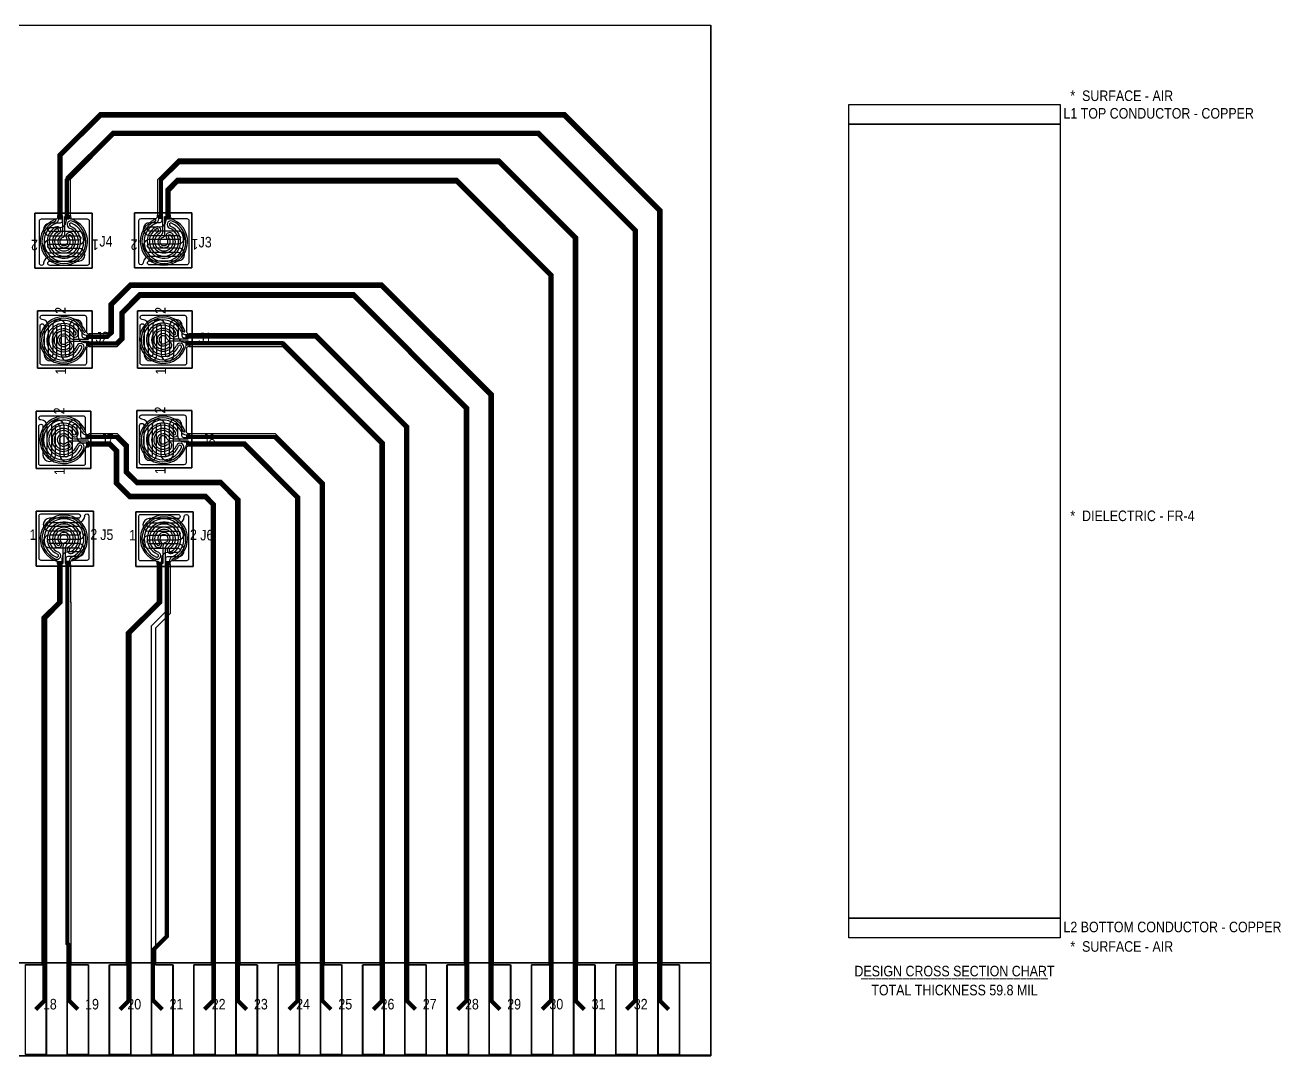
# Model space of a CAD drawing. Extents: x -1610 to 3040, y -1491 to 951.
# Drawn here: x 65 to 3040, y -1491 to 951 of the extents above; entities that cross this region are included whole.
import ezdxf
from ezdxf.enums import TextEntityAlignment as Align

# ---------------------------------------------------------------- set-up
doc = ezdxf.new("R2010")
doc.units = 0
doc.layers.get('0').update_dxf_attribs({"color": 2, "linetype": 'CONTINUOUS'})

msp = doc.modelspace()

# ---------------------------------------------------------------- linework, layer by layer
for points in [[(-1610, 950.512), (1690, 950.512)], [(1690, 950.512), (1690, -1488.504)], [(142.218, 644.042), (241.749, 743.572)], [(152.218, 639.9), (245.891, 733.572)], [(241.749, 743.572), (1344.244, 743.572)], [(245.891, 733.572), (1340.102, 733.572)], [(1340.102, 733.572), (1564.5, 509.174)], [(1344.244, 743.572), (1574.5, 513.316)], [(162.297, 590.013), (271.848, 699.563)], [(172.297, 585.87), (275.99, 689.563)], [(271.848, 699.563), (1282.672, 699.563)], [(275.99, 689.563), (1278.529, 689.563)], [(1278.529, 689.563), (1505.5, 462.593)], [(1282.672, 699.563), (1515.5, 466.735)], [(142.218, 644.042), (142.218, 499.685)], [(152.218, 499.685), (152.218, 639.9)], [(427.63, 633.086), (378.439, 583.895)], [(1189.654, 633.086), (427.63, 633.086)], [(1374.5, 448.239), (1189.654, 633.086)], [(388.439, 579.753), (431.772, 623.086)], [(431.772, 623.086), (1185.511, 623.086)], [(1185.511, 623.086), (1364.5, 444.097)], [(162.297, 590.013), (162.297, 499.685)], [(172.297, 499.685), (172.297, 585.87)], [(378.439, 583.895), (378.439, 499.685)], [(388.439, 499.685), (388.439, 579.753)], [(423.701, 586.83), (398.518, 561.647)], [(408.518, 557.505), (427.843, 576.83)], [(1089.562, 586.83), (423.701, 586.83)], [(427.843, 576.83), (1085.42, 576.83)], [(1085.42, 576.83), (1305.5, 356.75)], [(1315.5, 360.892), (1089.562, 586.83)], [(398.518, 561.647), (398.518, 499.685)], [(408.518, 499.685), (408.518, 557.505)], [(1564.5, -1488.504), (1564.5, 509.174)], [(1574.5, -1275.092), (1574.5, 513.316)], [(142.218, 499.685), (152.218, 499.685)], [(154.445, 497), (144.602, 497)], [(144.602, 492.059), (144.602, 497)], [(154.445, 463.682), (154.445, 497)], [(159.445, 497), (169.287, 497)], [(159.445, 455.484), (159.445, 497)], [(162.297, 499.685), (172.297, 499.685)], [(169.287, 497), (169.287, 494.276)], [(378.439, 499.685), (388.439, 499.685)], [(391.445, 497), (381.602, 497)], [(381.602, 492.059), (381.602, 497)], [(391.445, 463.682), (391.445, 497)], [(396.445, 455.484), (396.445, 497)], [(396.445, 497), (406.287, 497)], [(398.518, 499.685), (408.518, 499.685)], [(406.287, 497), (406.287, 494.276)], [(1374.5, -1275.092), (1374.5, 448.239)], [(1505.5, 462.593), (1505.5, -1275.092)], [(1515.5, 466.735), (1515.5, -1488.504)], [(1364.5, -1488.504), (1364.5, 444.097)], [(1315.5, 360.892), (1315.5, -1488.504)], [(264.294, 291.006), (313.25, 339.962)], [(274.294, 286.863), (317.392, 329.962)], [(313.25, 339.962), (911.361, 339.962)], [(317.392, 329.962), (907.219, 329.962)], [(907.219, 329.962), (1164.5, 72.681)], [(911.361, 339.962), (1174.5, 76.823)], [(1305.5, 356.75), (1305.5, -1275.092)], [(334.719, 316.051), (289.388, 270.719)], [(299.388, 266.577), (338.862, 306.051)], [(845.288, 316.051), (334.719, 316.051)], [(338.862, 306.051), (841.146, 306.051)], [(841.146, 306.051), (1105.5, 41.697)], [(1115.5, 45.839), (845.288, 316.051)], [(264.294, 225.094), (264.294, 291.006)], [(274.294, 220.952), (274.294, 286.863)], [(289.388, 270.719), (289.388, 209.729)], [(299.388, 205.587), (299.388, 266.577)], [(210.059, 216.398), (215, 216.398)], [(215, 206.555), (215, 216.398)], [(258.688, 219.488), (217.165, 219.488)], [(217.165, 219.488), (217.165, 209.488)], [(217.165, 209.488), (262.83, 209.488)], [(258.688, 219.488), (264.294, 225.094)], [(262.83, 209.488), (274.294, 220.952)], [(289.388, 209.729), (279.068, 199.409)], [(446.059, 217.398), (451, 217.398)], [(451, 207.555), (451, 217.398)], [(755.935, 219.488), (453.386, 219.488)], [(453.386, 219.488), (453.386, 209.488)], [(453.386, 209.488), (751.793, 209.488)], [(751.793, 209.488), (964.5, -3.219)], [(974.5, 0.923), (755.935, 219.488)], [(173.484, 201.555), (215, 201.555)], [(181.682, 206.555), (215, 206.555)], [(215, 191.713), (212.276, 191.713)], [(215, 201.555), (215, 191.713)], [(279.068, 199.409), (217.165, 199.409)], [(217.165, 199.409), (217.165, 189.409)], [(217.165, 189.409), (283.211, 189.409)], [(283.211, 189.409), (299.388, 205.587)], [(409.484, 202.555), (451, 202.555)], [(417.682, 207.555), (451, 207.555)], [(451, 192.713), (448.276, 192.713)], [(451, 202.555), (451, 192.713)], [(678.628, 199.409), (453.386, 199.409)], [(453.386, 199.409), (453.386, 189.409)], [(453.386, 189.409), (674.486, 189.409)], [(674.486, 189.409), (905.5, -41.605)], [(915.5, -37.463), (678.628, 199.409)], [(1164.5, -1488.504), (1164.5, 72.681)], [(1174.5, -1275.092), (1174.5, 76.823)], [(1105.5, 41.697), (1105.5, -1275.092)], [(1115.5, 45.839), (1115.5, -1488.504)], [(974.5, -1275.092), (974.5, 0.923)], [(181.682, -29.445), (215, -29.445)], [(210.059, -19.602), (215, -19.602)], [(215, -29.445), (215, -19.602)], [(217.165, -16.811), (283.211, -16.811)], [(217.165, -26.811), (217.165, -16.811)], [(278.505, -26.811), (217.165, -26.811)], [(278.505, -26.811), (299.817, -48.123)], [(309.817, -43.418), (283.211, -16.811)], [(417.682, -29.445), (451, -29.445)], [(446.059, -19.602), (451, -19.602)], [(451, -29.445), (451, -19.602)], [(453.386, -16.811), (657.339, -16.811)], [(453.386, -26.811), (453.386, -16.811)], [(653.197, -26.811), (453.386, -26.811)], [(653.197, -26.811), (764.5, -138.114)], [(774.5, -133.972), (657.339, -16.811)], [(964.5, -1488.504), (964.5, -3.219)], [(173.484, -34.445), (215, -34.445)], [(215, -44.287), (212.276, -44.287)], [(215, -34.445), (215, -44.287)], [(217.165, -36.89), (267.491, -36.89)], [(217.165, -46.89), (217.165, -36.89)], [(263.349, -46.89), (217.165, -46.89)], [(263.349, -46.89), (275.983, -59.524)], [(285.983, -55.382), (267.491, -36.89)], [(285.983, -55.382), (285.983, -131.789)], [(299.817, -48.123), (299.817, -109.817)], [(309.817, -105.675), (309.817, -43.418)], [(409.484, -34.445), (451, -34.445)], [(451, -44.287), (448.276, -44.287)], [(451, -34.445), (451, -44.287)], [(453.386, -36.89), (586.666, -36.89)], [(453.386, -46.89), (453.386, -36.89)], [(582.524, -46.89), (453.386, -46.89)], [(582.524, -46.89), (705.5, -169.866)], [(715.5, -165.724), (586.666, -36.89)], [(905.5, -41.605), (905.5, -1275.092)], [(915.5, -37.463), (915.5, -1488.504)], [(275.983, -59.524), (275.983, -135.932)], [(299.817, -109.817), (327.987, -137.987)], [(332.129, -127.987), (309.817, -105.675)], [(275.983, -135.932), (310.81, -170.759)], [(285.983, -131.789), (314.952, -160.759)], [(327.987, -137.987), (526.291, -137.987)], [(530.433, -127.987), (332.129, -127.987)], [(526.291, -137.987), (564.5, -176.196)], [(574.5, -172.054), (530.433, -127.987)], [(764.5, -1488.504), (764.5, -138.114)], [(774.5, -1275.092), (774.5, -133.972)], [(310.81, -170.759), (489.839, -170.759)], [(314.952, -160.759), (493.981, -160.759)], [(505.5, -186.42), (489.839, -170.759)], [(515.5, -182.278), (493.981, -160.759)], [(564.5, -1488.504), (564.5, -176.196)], [(574.5, -1275.092), (574.5, -172.054)], [(705.5, -169.866), (705.5, -1275.092)], [(715.5, -165.724), (715.5, -1488.504)], [(505.5, -186.42), (505.5, -1275.092)], [(515.5, -182.278), (515.5, -1488.504)], [(154.555, -283.484), (154.555, -325)], [(159.555, -291.682), (159.555, -325)], [(391.555, -283.484), (391.555, -325)], [(396.555, -291.682), (396.555, -325)], [(142.218, -327.087), (152.218, -327.087)], [(142.218, -414.58), (142.218, -327.087)], [(144.713, -325), (144.713, -322.276)], [(154.555, -325), (144.713, -325)], [(152.218, -327.087), (152.218, -418.722)], [(159.555, -325), (169.398, -325)], [(162.297, -327.087), (172.297, -327.087)], [(162.297, -418.722), (162.297, -327.087)], [(169.398, -320.059), (169.398, -325)], [(172.297, -327.087), (172.297, -414.58)], [(378.439, -327.087), (388.439, -327.087)], [(378.439, -414.58), (378.439, -327.087)], [(381.713, -325), (381.713, -322.276)], [(391.555, -325), (381.713, -325)], [(388.439, -327.087), (388.439, -418.722)], [(396.555, -325), (406.398, -325)], [(398.518, -327.087), (408.518, -327.087)], [(398.518, -438.71), (398.518, -327.087)], [(406.398, -320.059), (406.398, -325)], [(408.518, -327.087), (408.518, -442.852)], [(105.5, -451.299), (142.218, -414.58)], [(174.5, -416.783), (172.297, -414.58)], [(305.5, -487.519), (378.439, -414.58)], [(115.5, -455.441), (152.218, -418.722)], [(164.5, -420.925), (162.297, -418.722)], [(164.5, -1488.504), (164.5, -420.925)], [(174.5, -1275.092), (174.5, -416.783)], [(315.5, -491.661), (388.439, -418.722)], [(398.518, -438.71), (364.5, -472.727)], [(374.5, -476.869), (408.518, -442.852)], [(105.5, -1275.092), (105.5, -451.299)], [(115.5, -455.441), (115.5, -1488.504)], [(364.5, -1488.504), (364.5, -472.727)], [(305.5, -1275.092), (305.5, -487.519)], [(315.5, -491.661), (315.5, -1488.504)], [(374.5, -1275.092), (374.5, -476.869)], [(64.5, -1275.092), (105.5, -1275.092)], [(174.5, -1275.092), (215.5, -1275.092)], [(215.5, -1275.092), (215.5, -1488.504)], [(264.5, -1275.092), (305.5, -1275.092)], [(264.5, -1488.504), (264.5, -1275.092)], [(374.5, -1275.092), (415.5, -1275.092)], [(415.5, -1275.092), (415.5, -1488.504)], [(464.5, -1275.092), (505.5, -1275.092)], [(464.5, -1488.504), (464.5, -1275.092)], [(574.5, -1275.092), (615.5, -1275.092)], [(615.5, -1275.092), (615.5, -1488.504)], [(664.5, -1275.092), (705.5, -1275.092)], [(664.5, -1488.504), (664.5, -1275.092)], [(774.5, -1275.092), (815.5, -1275.092)], [(815.5, -1275.092), (815.5, -1488.504)], [(864.5, -1275.092), (905.5, -1275.092)], [(864.5, -1488.504), (864.5, -1275.092)], [(974.5, -1275.092), (1015.5, -1275.092)], [(1015.5, -1275.092), (1015.5, -1488.504)], [(1064.5, -1275.092), (1105.5, -1275.092)], [(1064.5, -1488.504), (1064.5, -1275.092)], [(1174.5, -1275.092), (1215.5, -1275.092)], [(1215.5, -1275.092), (1215.5, -1488.504)], [(1264.5, -1275.092), (1305.5, -1275.092)], [(1264.5, -1488.504), (1264.5, -1275.092)], [(1374.5, -1275.092), (1415.5, -1275.092)], [(1415.5, -1275.092), (1415.5, -1488.504)], [(1464.5, -1275.092), (1505.5, -1275.092)], [(1464.5, -1488.504), (1464.5, -1275.092)], [(1574.5, -1275.092), (1615.5, -1275.092)], [(1615.5, -1275.092), (1615.5, -1488.504)], [(115.5, -1488.504), (164.5, -1488.504)], [(215.5, -1488.504), (264.5, -1488.504)], [(315.5, -1488.504), (364.5, -1488.504)], [(415.5, -1488.504), (464.5, -1488.504)], [(515.5, -1488.504), (564.5, -1488.504)], [(615.5, -1488.504), (664.5, -1488.504)], [(715.5, -1488.504), (764.5, -1488.504)], [(815.5, -1488.504), (864.5, -1488.504)], [(915.5, -1488.504), (964.5, -1488.504)], [(1015.5, -1488.504), (1064.5, -1488.504)], [(1115.5, -1488.504), (1164.5, -1488.504)], [(1215.5, -1488.504), (1264.5, -1488.504)], [(1315.5, -1488.504), (1364.5, -1488.504)], [(1415.5, -1488.504), (1464.5, -1488.504)], [(1515.5, -1488.504), (1564.5, -1488.504)], [(1615.5, -1488.504), (1690, -1488.504)]]:
    msp.add_lwpolyline(points)
for points in [[(1690, -1490), (1690, 950), (-1610, 950), (-1610, -1490)], [(2017, 716.199), (2017, 762.399), (2517, 762.399), (2517, 716.199)], [(2017, -1164.801), (2017, 716.199), (2517, 716.199), (2517, -1164.801)], [(460, 506), (460, 376), (324, 376), (324, 506)], [(460, 376), (460, 506), (324, 506), (324, 376)], [(460, 376), (460, 506), (324, 506), (324, 376)], [(460, 376), (460, 505.994), (324, 505.994), (324, 376)], [(224, 505), (224, 375), (88, 375), (88, 505)], [(224, 375), (224, 505), (88, 505), (88, 375)], [(224, 375), (224, 505), (88, 505), (88, 375)], [(224, 375), (224, 504.994), (88, 504.994), (88, 375)], [(224, 138), (94, 138), (94, 274), (224, 274)], [(94, 138), (224, 138), (224, 274), (94, 274)], [(94, 138), (223.994, 138), (223.994, 274), (94, 274)], [(94, 138), (224, 138), (224, 274), (94, 274)], [(461, 138), (331, 138), (331, 274), (461, 274)], [(331, 138), (461, 138), (461, 274), (331, 274)], [(331, 138), (460.994, 138), (460.994, 274), (331, 274)], [(331, 138), (461, 138), (461, 274), (331, 274)], [(221, -100), (91, -100), (91, 36), (221, 36)], [(91, -100), (221, -100), (221, 36), (91, 36)], [(91, -100), (220.994, -100), (220.994, 36), (91, 36)], [(91, -100), (221, -100), (221, 36), (91, 36)], [(460, -98), (330, -98), (330, 38), (460, 38)], [(330, -98), (460, -98), (460, 38), (330, 38)], [(330, -98), (459.994, -98), (459.994, 38), (330, 38)], [(330, -98), (460, -98), (460, 38), (330, 38)], [(91, -331), (91, -201), (227, -201), (227, -331)], [(91, -201), (91, -331), (227, -331), (227, -201)], [(91, -201), (91, -330.994), (227, -330.994), (227, -201)], [(91, -201), (91, -331), (227, -331), (227, -201)], [(327, -332), (327, -202), (463, -202), (463, -332)], [(327, -202), (327, -332), (463, -332), (463, -202)], [(327, -202), (327, -331.994), (463, -331.994), (463, -202)], [(327, -202), (327, -332), (463, -332), (463, -202)], [(2017, -1211.001), (2017, -1164.801), (2517, -1164.801), (2517, -1211.001)], [(-1610, -1491), (-1610, -1271), (1690, -1271), (1690, -1491)], [(1690, -1491), (1690, -1271), (-1610, -1271), (-1610, -1491)], [(1690, -1491), (1690, -1271), (-1610, -1271), (-1610, -1491)], [(1690, -1491), (1690, -1271), (-1610, -1271), (-1610, -1491)], [(65.59, -1487.693), (65.59, -1274.307), (114.409, -1274.307), (114.409, -1487.693)], [(165.59, -1487.693), (165.59, -1274.307), (214.409, -1274.307), (214.409, -1487.693)], [(265.59, -1487.693), (265.59, -1274.307), (314.409, -1274.307), (314.409, -1487.693)], [(365.59, -1487.693), (365.59, -1274.307), (414.409, -1274.307), (414.409, -1487.693)], [(465.59, -1487.693), (465.59, -1274.307), (514.409, -1274.307), (514.409, -1487.693)], [(565.59, -1487.693), (565.59, -1274.307), (614.409, -1274.307), (614.409, -1487.693)], [(665.59, -1487.693), (665.59, -1274.307), (714.409, -1274.307), (714.409, -1487.693)], [(765.59, -1487.693), (765.59, -1274.307), (814.409, -1274.307), (814.409, -1487.693)], [(865.59, -1487.693), (865.59, -1274.307), (914.409, -1274.307), (914.409, -1487.693)], [(965.59, -1487.693), (965.59, -1274.307), (1014.409, -1274.307), (1014.409, -1487.693)], [(1065.59, -1487.693), (1065.59, -1274.307), (1114.409, -1274.307), (1114.409, -1487.693)], [(1165.59, -1487.693), (1165.59, -1274.307), (1214.409, -1274.307), (1214.409, -1487.693)], [(1265.59, -1487.693), (1265.59, -1274.307), (1314.409, -1274.307), (1314.409, -1487.693)], [(1365.59, -1487.693), (1365.59, -1274.307), (1414.409, -1274.307), (1414.409, -1487.693)], [(1465.59, -1487.693), (1465.59, -1274.307), (1514.409, -1274.307), (1514.409, -1487.693)], [(1565.59, -1487.693), (1565.59, -1274.307), (1614.409, -1274.307), (1614.409, -1487.693)]]:
    msp.add_lwpolyline(points, close=True)
at = {"const_width": 10}
for points in [[(149, 490), (149, 644), (244, 739), (1342, 739), (1570, 511), (1570, -1361), (1590, -1381)], [(1490, -1381), (1510, -1361), (1510, -1244), (1511, -1243), (1511, 464), (1280, 695), (275, 695), (164, 584), (164, 490)], [(387, 491), (387, 584), (430, 627), (1189, 627), (1370, 446), (1370, -1361), (1390, -1381)], [(1290, -1381), (1311, -1360), (1311, 358), (1087, 582), (426, 582), (403, 559), (403, 490)], [(209, 212), (260, 212), (269, 221), (269, 289), (315, 335), (909, 335), (1170, 74), (1170, -1361), (1190, -1381)], [(1090, -1381), (1111, -1360), (1111, 43), (843, 311), (337, 311), (294, 268), (294, 207), (283, 196), (209, 196)], [(445, 213), (756, 213), (970, -1), (970, -1361), (990, -1381)], [(890, -1381), (910, -1361), (910, -39), (674, 197), (445, 197)], [(590, -1381), (569, -1360), (569, -174), (528, -133), (330, -133), (306, -109), (306, -47), (284, -25), (208, -25)], [(446, -25), (659, -25), (769, -135), (769, -1360), (790, -1381)], [(490, -1381), (511, -1360), (511, -185), (492, -166), (314, -166), (281, -133), (281, -57), (266, -42), (209, -42)], [(690, -1381), (710, -1361), (710, -167), (583, -40), (446, -40)], [(90, -1381), (111, -1360), (111, -453), (148, -416), (148, -319)], [(190, -1381), (169.428, -1360.428), (169.428, -1229.428), (165, -1225), (165, -318)], [(290, -1381), (310, -1361), (310, -490), (384, -416), (384, -320)], [(390, -1381), (368, -1359), (368, -1241), (401, -1208), (401, -319)]]:
    msp.add_lwpolyline(points, dxfattribs=at)
for points in [[(142.86, 499.513), (152.855, 499.513), (152.856, 499.515), (152.86, 499.512), (152.86, 486.413, -0.391511), (148.173, 481.415), (123.81, 481.415, 1), (123.8, 451.405), (191.863, 451.405, -1.006836), (191.799, 441.405), (123.904, 441.405, 1.006075), (123.878, 411.405), (191.896, 411.405, -0.992539), (191.909, 401.405), (123.904, 401.405, 0.405566), (108.807, 386.655, -1.050674), (98.804, 386.654), (98.804, 486.463, -0.401204), (103.846, 491.405), (138.013, 491.405, 0.408105), (142.86, 496.505)], [(123.732, 381.405, -0.996172), (123.822, 391.405), (192.088, 391.406, 0.994418), (191.886, 421.405), (123.712, 421.406, -0.990854), (123.796, 431.405), (192.392, 431.412, 0.986557), (191.847, 461.405), (123.712, 461.406, -0.992835), (123.816, 471.405), (148.273, 471.41, 0.408805), (162.86, 486.586), (162.86, 499.504), (172.858, 499.515), (172.86, 496.322, 0.405942), (177.843, 491.405), (211.902, 491.405, -0.421056), (216.914, 486.353), (216.915, 386.421, -0.395063), (212.126, 381.409)], [(378.86, 500.513), (388.855, 500.513), (388.856, 500.515), (388.86, 500.512), (388.86, 487.413, -0.391511), (384.173, 482.415), (359.81, 482.415, 1), (359.8, 452.405), (427.863, 452.405, -1.006836), (427.799, 442.405), (359.904, 442.405, 1.006075), (359.878, 412.405), (427.896, 412.405, -0.992539), (427.909, 402.405), (359.904, 402.405, 0.405566), (344.807, 387.655, -1.050674), (334.804, 387.654), (334.804, 487.463, -0.401204), (339.846, 492.405), (374.013, 492.405, 0.408105), (378.86, 497.505)], [(359.732, 382.405, -0.996172), (359.822, 392.405), (428.088, 392.406, 0.994418), (427.886, 422.405), (359.712, 422.406, -0.990854), (359.796, 432.405), (428.392, 432.412, 0.986557), (427.847, 462.405), (359.712, 462.406, -0.992835), (359.816, 472.405), (384.273, 472.41, 0.408805), (398.86, 487.586), (398.86, 500.504), (408.858, 500.515), (408.86, 497.322, 0.405942), (413.843, 492.405), (447.902, 492.405, -0.421056), (452.914, 487.353), (452.915, 387.421, -0.395063), (448.126, 382.409)], [(218.513, 219.14), (218.513, 209.145), (218.515, 209.144), (218.512, 209.14), (205.413, 209.14, -0.391511), (200.415, 213.827), (200.415, 238.19, 1), (170.405, 238.2), (170.405, 170.137, -1.006836), (160.405, 170.201), (160.405, 238.096, 1.006075), (130.405, 238.122), (130.405, 170.104, -0.992539), (120.405, 170.091), (120.405, 238.096, 0.405566), (105.655, 253.193, -1.050674), (105.654, 263.196), (205.463, 263.196, -0.401204), (210.405, 258.154), (210.405, 223.987, 0.408105), (215.505, 219.14)], [(100.405, 238.268, -0.996172), (110.405, 238.178), (110.406, 169.912, 0.994418), (140.405, 170.114), (140.406, 238.288, -0.990854), (150.405, 238.204), (150.412, 169.608, 0.986557), (180.405, 170.153), (180.406, 238.288, -0.992835), (190.405, 238.184), (190.41, 213.727, 0.408805), (205.586, 199.14), (218.504, 199.14), (218.515, 189.142), (215.322, 189.14, 0.405942), (210.405, 184.157), (210.405, 150.098, -0.421056), (205.353, 145.086), (105.421, 145.085, -0.395063), (100.409, 149.874)], [(455.513, 219.14), (455.513, 209.145), (455.515, 209.144), (455.512, 209.14), (442.413, 209.14, -0.391511), (437.415, 213.827), (437.415, 238.19, 1), (407.405, 238.2), (407.405, 170.137, -1.006836), (397.405, 170.201), (397.405, 238.096, 1.006075), (367.405, 238.122), (367.405, 170.104, -0.992539), (357.405, 170.091), (357.405, 238.096, 0.405566), (342.655, 253.193, -1.050674), (342.654, 263.196), (442.463, 263.196, -0.401204), (447.405, 258.154), (447.405, 223.987, 0.408105), (452.505, 219.14)], [(337.405, 238.268, -0.996172), (347.405, 238.178), (347.406, 169.912, 0.994418), (377.405, 170.114), (377.406, 238.288, -0.990854), (387.405, 238.204), (387.412, 169.608, 0.986557), (417.405, 170.153), (417.406, 238.288, -0.992835), (427.405, 238.184), (427.41, 213.727, 0.408805), (442.586, 199.14), (455.504, 199.14), (455.515, 189.142), (452.322, 189.14, 0.405942), (447.405, 184.157), (447.405, 150.098, -0.421056), (442.353, 145.086), (342.421, 145.085, -0.395063), (337.409, 149.874)], [(215.513, -18.86), (215.513, -28.855), (215.515, -28.856), (215.512, -28.86), (202.413, -28.86, -0.391511), (197.415, -24.173), (197.415, 0.19, 1), (167.405, 0.2), (167.405, -67.863, -1.006836), (157.405, -67.799), (157.405, 0.096, 1.006075), (127.405, 0.122), (127.405, -67.896, -0.992539), (117.405, -67.909), (117.405, 0.096, 0.405566), (102.655, 15.193, -1.050674), (102.654, 25.196), (202.463, 25.196, -0.401204), (207.405, 20.154), (207.405, -14.013, 0.408105), (212.505, -18.86)], [(97.405, 0.268, -0.996172), (107.405, 0.178), (107.406, -68.088, 0.994418), (137.405, -67.886), (137.406, 0.288, -0.990854), (147.405, 0.204), (147.412, -68.392, 0.986557), (177.405, -67.847), (177.406, 0.288, -0.992835), (187.405, 0.184), (187.41, -24.273, 0.408805), (202.586, -38.86), (215.504, -38.86), (215.515, -48.858), (212.322, -48.86, 0.405942), (207.405, -53.843), (207.405, -87.902, -0.421056), (202.353, -92.914), (102.421, -92.915, -0.395063), (97.409, -88.126)], [(454.513, -16.86), (454.513, -26.855), (454.515, -26.856), (454.512, -26.86), (441.413, -26.86, -0.391511), (436.415, -22.173), (436.415, 2.19, 1), (406.405, 2.2), (406.405, -65.863, -1.006836), (396.405, -65.799), (396.405, 2.096, 1.006075), (366.405, 2.122), (366.405, -65.896, -0.992539), (356.405, -65.909), (356.405, 2.096, 0.405566), (341.655, 17.193, -1.050674), (341.654, 27.196), (441.463, 27.196, -0.401204), (446.405, 22.154), (446.405, -12.013, 0.408105), (451.505, -16.86)], [(336.405, 2.268, -0.996172), (346.405, 2.178), (346.406, -66.088, 0.994418), (376.405, -65.886), (376.406, 2.288, -0.990854), (386.405, 2.204), (386.412, -66.392, 0.986557), (416.405, -65.847), (416.406, 2.288, -0.992835), (426.405, 2.184), (426.41, -22.273, 0.408805), (441.586, -36.86), (454.504, -36.86), (454.515, -46.858), (451.322, -46.86, 0.405942), (446.405, -51.843), (446.405, -85.902, -0.421056), (441.353, -90.914), (341.421, -90.915, -0.395063), (336.409, -86.126)], [(191.268, -207.405, -0.996172), (191.178, -217.405), (122.912, -217.406, 0.994418), (123.114, -247.405), (191.288, -247.406, -0.990854), (191.204, -257.405), (122.608, -257.412, 0.986557), (123.153, -287.405), (191.288, -287.406, -0.992835), (191.184, -297.405), (166.727, -297.41, 0.408805), (152.14, -312.586), (152.14, -325.504), (142.142, -325.515), (142.14, -322.322, 0.405942), (137.157, -317.405), (103.098, -317.405, -0.421056), (98.086, -312.353), (98.085, -212.421, -0.395063), (102.874, -207.409)], [(172.14, -325.513), (162.145, -325.513), (162.144, -325.515), (162.14, -325.512), (162.14, -312.413, -0.391511), (166.827, -307.415), (191.19, -307.415, 1), (191.2, -277.405), (123.137, -277.405, -1.006836), (123.201, -267.405), (191.096, -267.405, 1.006075), (191.122, -237.405), (123.104, -237.405, -0.992539), (123.091, -227.405), (191.096, -227.405, 0.405566), (206.193, -212.655, -1.050674), (216.196, -212.654), (216.196, -312.463, -0.401204), (211.154, -317.405), (176.987, -317.405, 0.408105), (172.14, -322.505)], [(427.268, -208.405, -0.996172), (427.178, -218.405), (358.912, -218.406, 0.994418), (359.114, -248.405), (427.288, -248.406, -0.990854), (427.204, -258.405), (358.608, -258.412, 0.986557), (359.153, -288.405), (427.288, -288.406, -0.992835), (427.184, -298.405), (402.727, -298.41, 0.408805), (388.14, -313.586), (388.14, -326.504), (378.142, -326.515), (378.14, -323.322, 0.405942), (373.157, -318.405), (339.098, -318.405, -0.421056), (334.086, -313.353), (334.085, -213.421, -0.395063), (338.874, -208.409)], [(408.14, -326.513), (398.145, -326.513), (398.144, -326.515), (398.14, -326.512), (398.14, -313.413, -0.391511), (402.827, -308.415), (427.19, -308.415, 1), (427.2, -278.405), (359.137, -278.405, -1.006836), (359.201, -268.405), (427.096, -268.405, 1.006075), (427.122, -238.405), (359.104, -238.405, -0.992539), (359.091, -228.405), (427.096, -228.405, 0.405566), (442.193, -213.655, -1.050674), (452.196, -213.654), (452.196, -313.463, -0.401204), (447.154, -318.405), (412.987, -318.405, 0.408105), (408.14, -323.505)]]:
    msp.add_lwpolyline(points, format="xyb", close=True)
for points in [[(135.544, 489.72, 4.807861), (180.214, 488.908)], [(137.047, 486.081, 5.052602), (176.728, 486.128)], [(137.347, 480.759, 4.816361), (174.829, 481.503)], [(137.048, 486.081, 1), (135.544, 489.72)], [(137.353, 480.747, 0.29338), (144.616, 492.059)], [(176.728, 486.128, 0.999988), (170.089, 469.958)], [(169.27, 494.276, 0.365205), (171.559, 491.56)], [(174.829, 481.503, 1), (171.988, 474.583)], [(180.206, 488.891, 0.064617), (171.559, 491.559)], [(372.544, 489.72, 4.807861), (417.214, 488.908)], [(374.047, 486.081, 5.052602), (413.728, 486.128)], [(374.347, 480.759, 4.816361), (411.829, 481.503)], [(374.048, 486.081, 1), (372.544, 489.72)], [(374.353, 480.747, 0.29338), (381.616, 492.059)], [(413.728, 486.128, 0.999988), (407.089, 469.958)], [(406.27, 494.276, 0.365205), (408.559, 491.56)], [(411.829, 481.503, 1), (408.988, 474.583)], [(417.206, 488.891, 0.064617), (408.559, 491.559)], [(136.632, 471.945, 4.232125), (171.988, 474.583)], [(139.257, 467.689, 4.241796), (170.089, 469.958)], [(143.08, 461.26, 2.802945), (177.04, 456.166)], [(145.597, 456.939, 2.798413), (173.336, 452.807)], [(145.597, 456.939, 1), (136.631, 471.945)], [(143.08, 461.26, 0.99995), (139.257, 467.689)], [(147.634, 449.25, 2.497882), (167.794, 447.783)], [(155.246, 447.44, 3.870716), (164.09, 444.424)], [(147.636, 449.247, 0.224103), (154.449, 463.682)], [(155.244, 447.441, 0.245304), (159.443, 455.484)], [(177.04, 456.166, 1), (164.09, 444.424)], [(173.336, 452.807, 1), (167.794, 447.783)], [(373.632, 471.945, 4.232125), (408.988, 474.583)], [(376.257, 467.689, 4.241796), (407.089, 469.958)], [(380.08, 461.26, 2.802945), (414.04, 456.166)], [(382.597, 456.939, 2.798413), (410.336, 452.807)], [(382.597, 456.939, 1), (373.631, 471.945)], [(380.08, 461.26, 0.99995), (376.257, 467.689)], [(384.634, 449.25, 2.497882), (404.794, 447.783)], [(392.246, 447.44, 3.870716), (401.09, 444.424)], [(384.636, 449.247, 0.224103), (391.449, 463.682)], [(392.244, 447.441, 0.245304), (396.443, 455.484)], [(414.04, 456.166, 1), (401.09, 444.424)], [(410.336, 452.807, 1), (404.794, 447.783)], [(207.72, 225.456, 4.807861), (206.908, 180.786)], [(204.081, 223.953, 5.052602), (204.128, 184.272)], [(198.759, 223.653, 4.816361), (199.503, 186.171)], [(189.945, 224.368, 4.232125), (192.583, 189.012)], [(185.689, 221.743, 4.241796), (187.958, 190.911)], [(443.72, 226.456, 4.807861), (442.908, 181.786)], [(440.081, 224.953, 5.052602), (440.128, 185.272)], [(434.759, 224.653, 4.816361), (435.503, 187.171)], [(425.945, 225.368, 4.232125), (428.583, 190.012)], [(421.689, 222.743, 4.241796), (423.958, 191.911)], [(179.26, 217.92, 2.802945), (174.166, 183.96)], [(174.939, 215.403, 2.798413), (170.807, 187.664)], [(167.25, 213.366, 2.497882), (165.783, 193.206)], [(165.44, 205.754, 3.870716), (162.424, 196.91)], [(167.247, 213.364, 0.224103), (181.682, 206.551)], [(174.939, 215.403, 1), (189.945, 224.369)], [(179.26, 217.92, 0.99995), (185.689, 221.743)], [(198.747, 223.647, 0.29338), (210.059, 216.384)], [(204.081, 223.952, 1), (207.72, 225.456)], [(415.26, 218.92, 2.802945), (410.166, 184.96)], [(410.939, 216.403, 2.798413), (406.807, 188.664)], [(403.25, 214.366, 2.497882), (401.783, 194.206)], [(401.44, 206.754, 3.870716), (398.424, 197.91)], [(403.247, 214.364, 0.224103), (417.682, 207.551)], [(410.939, 216.403, 1), (425.945, 225.369)], [(415.26, 218.92, 0.99995), (421.689, 222.743)], [(434.747, 224.647, 0.29338), (446.059, 217.384)], [(440.081, 224.952, 1), (443.72, 226.456)], [(174.166, 183.96, 1), (162.424, 196.91)], [(165.441, 205.756, 0.245304), (173.484, 201.557)], [(170.807, 187.664, 1), (165.783, 193.206)], [(204.128, 184.272, 0.999988), (187.958, 190.911)], [(199.503, 186.171, 1), (192.583, 189.012)], [(206.891, 180.794, 0.064617), (209.559, 189.441)], [(212.276, 191.73, 0.365205), (209.56, 189.441)], [(410.166, 184.96, 1), (398.424, 197.91)], [(401.441, 206.756, 0.245304), (409.484, 202.557)], [(406.807, 188.664, 1), (401.783, 194.206)], [(440.128, 185.272, 0.999988), (423.958, 191.911)], [(435.503, 187.171, 1), (428.583, 190.012)], [(442.891, 181.794, 0.064617), (445.559, 190.441)], [(448.276, 192.73, 0.365205), (445.56, 190.441)], [(207.72, -10.544, 4.807861), (206.908, -55.214)], [(204.081, -12.047, 5.052602), (204.128, -51.728)], [(198.759, -12.347, 4.816361), (199.503, -49.829)], [(189.945, -11.632, 4.232125), (192.583, -46.988)], [(185.689, -14.257, 4.241796), (187.958, -45.089)], [(443.72, -10.544, 4.807861), (442.908, -55.214)], [(440.081, -12.047, 5.052602), (440.128, -51.728)], [(434.759, -12.347, 4.816361), (435.503, -49.829)], [(425.945, -11.632, 4.232125), (428.583, -46.988)], [(421.689, -14.257, 4.241796), (423.958, -45.089)], [(179.26, -18.08, 2.802945), (174.166, -52.04)], [(174.939, -20.597, 2.798413), (170.807, -48.336)], [(167.25, -22.634, 2.497882), (165.783, -42.794)], [(165.44, -30.246, 3.870716), (162.424, -39.09)], [(167.247, -22.636, 0.224103), (181.682, -29.449)], [(174.939, -20.597, 1), (189.945, -11.631)], [(179.26, -18.08, 0.99995), (185.689, -14.257)], [(198.747, -12.353, 0.29338), (210.059, -19.616)], [(204.081, -12.048, 1), (207.72, -10.544)], [(415.26, -18.08, 2.802945), (410.166, -52.04)], [(410.939, -20.597, 2.798413), (406.807, -48.336)], [(403.25, -22.634, 2.497882), (401.783, -42.794)], [(401.44, -30.246, 3.870716), (398.424, -39.09)], [(403.247, -22.636, 0.224103), (417.682, -29.449)], [(410.939, -20.597, 1), (425.945, -11.631)], [(415.26, -18.08, 0.99995), (421.689, -14.257)], [(434.747, -12.353, 0.29338), (446.059, -19.616)], [(440.081, -12.048, 1), (443.72, -10.544)], [(174.166, -52.04, 1), (162.424, -39.09)], [(165.441, -30.244, 0.245304), (173.484, -34.443)], [(170.807, -48.336, 1), (165.783, -42.794)], [(204.128, -51.728, 0.999988), (187.958, -45.089)], [(199.503, -49.829, 1), (192.583, -46.988)], [(206.891, -55.206, 0.064617), (209.559, -46.559)], [(212.276, -44.27, 0.365205), (209.56, -46.559)], [(410.166, -52.04, 1), (398.424, -39.09)], [(401.441, -30.244, 0.245304), (409.484, -34.443)], [(406.807, -48.336, 1), (401.783, -42.794)], [(440.128, -51.728, 0.999988), (423.958, -45.089)], [(435.503, -49.829, 1), (428.583, -46.988)], [(442.891, -55.206, 0.064617), (445.559, -46.559)], [(448.276, -44.27, 0.365205), (445.56, -46.559)], [(178.456, -317.72, 4.807861), (133.786, -316.908)], [(176.953, -314.081, 5.052602), (137.272, -314.128)], [(176.653, -308.759, 4.816361), (139.171, -309.503)], [(177.368, -299.945, 4.232125), (142.012, -302.583)], [(174.743, -295.689, 4.241796), (143.911, -297.958)], [(415.456, -317.72, 4.807861), (370.786, -316.908)], [(413.953, -314.081, 5.052602), (374.272, -314.128)], [(413.653, -308.759, 4.816361), (376.171, -309.503)], [(414.368, -299.945, 4.232125), (379.012, -302.583)], [(411.743, -295.689, 4.241796), (380.911, -297.958)], [(170.92, -289.26, 2.802945), (136.96, -284.166)], [(168.403, -284.939, 2.798413), (140.664, -280.807)], [(166.366, -277.25, 2.497882), (146.206, -275.783)], [(158.754, -275.44, 3.870716), (149.91, -272.424)], [(407.92, -289.26, 2.802945), (373.96, -284.166)], [(405.403, -284.939, 2.798413), (377.664, -280.807)], [(403.366, -277.25, 2.497882), (383.206, -275.783)], [(395.754, -275.44, 3.870716), (386.91, -272.424)], [(136.96, -284.166, 1), (149.91, -272.424)], [(140.664, -280.807, 1), (146.206, -275.783)], [(158.756, -275.441, 0.245304), (154.557, -283.484)], [(166.364, -277.247, 0.224103), (159.551, -291.682)], [(168.403, -284.939, 1), (177.369, -299.945)], [(170.92, -289.26, 0.99995), (174.743, -295.689)], [(373.96, -284.166, 1), (386.91, -272.424)], [(377.664, -280.807, 1), (383.206, -275.783)], [(395.756, -275.441, 0.245304), (391.557, -283.484)], [(403.364, -277.247, 0.224103), (396.551, -291.682)], [(405.403, -284.939, 1), (414.369, -299.945)], [(407.92, -289.26, 0.99995), (411.743, -295.689)], [(133.794, -316.891, 0.064617), (142.441, -319.559)], [(137.272, -314.128, 0.999988), (143.911, -297.958)], [(139.171, -309.503, 1), (142.012, -302.583)], [(144.73, -322.276, 0.365205), (142.441, -319.56)], [(176.647, -308.747, 0.29338), (169.384, -320.059)], [(176.952, -314.081, 1), (178.456, -317.72)], [(370.794, -316.891, 0.064617), (379.441, -319.559)], [(374.272, -314.128, 0.999988), (380.911, -297.958)], [(376.171, -309.503, 1), (379.012, -302.583)], [(381.73, -322.276, 0.365205), (379.441, -319.56)], [(413.647, -308.747, 0.29338), (406.384, -320.059)], [(413.952, -314.081, 1), (415.456, -317.72)]]:
    msp.add_lwpolyline(points, format="xyb")

# ---------------------------------------------------------------- texts
at = {"width": 0.88}
for s, p in [('   *  SURFACE - AIR', (2517, 770.732)), (' L1 TOP CONDUCTOR - COPPER', (2517, 729.066)), ('J4', (241, 426)), ('J3', (476, 424)), ('J2', (232, 199)), ('J1', (476, 197)), ('J7', (244, -44)), ('J8', (485, -44)), ('   *  DIELECTRIC - FR-4', (2517, -224.301)), ('J5', (243, -269)), ('J6', (480, -270)), (' L2 BOTTOM CONDUCTOR - COPPER', (2517, -1198.134)), ('   *  SURFACE - AIR', (2517, -1244.334))]:
    msp.add_text(s, height=25, dxfattribs=at).set_placement(p)
for s, rotation, p in [('2', 180, (79, 442)), ('1', 180, (223, 443)), ('2', 180, (315, 443)), ('1', 180, (459, 444)), ('2', 90, (161, 283)), ('2', 90, (398, 283)), ('1', 90, (162, 139)), ('1', 90, (399, 139)), ('2', 90, (158, 45)), ('2', 90, (397, 47)), ('1', 90, (159, -99)), ('1', 90, (398, -97))]:
    msp.add_text(s, height=25, rotation=rotation, dxfattribs=at).set_placement(p, align=Align.RIGHT)
for s, p in [('1', (92, -269)), ('2', (236, -268)), ('1', (328, -270)), ('2', (472, -269)), ('18', (140, -1381)), ('19', (240, -1381)), ('20', (340, -1381)), ('21', (440, -1381)), ('22', (540, -1381)), ('23', (640, -1381)), ('24', (740, -1381)), ('25', (840, -1381)), ('26', (940, -1381)), ('27', (1040, -1381)), ('28', (1140, -1381)), ('29', (1240, -1381)), ('30', (1340, -1381)), ('31', (1440, -1381)), ('32', (1540, -1381))]:
    msp.add_text(s, height=25, dxfattribs=at).set_placement(p, align=Align.RIGHT)
for s, p in [('DESIGN CROSS SECTION CHART', (2267, -1302.667)), ('___________________________', (2267, -1302.667)), ('TOTAL THICKNESS 59.8 MIL', (2267, -1347.667))]:
    msp.add_text(s, height=25, dxfattribs=at).set_placement(p, align=Align.CENTER)

doc.saveas('drawing.dxf')
